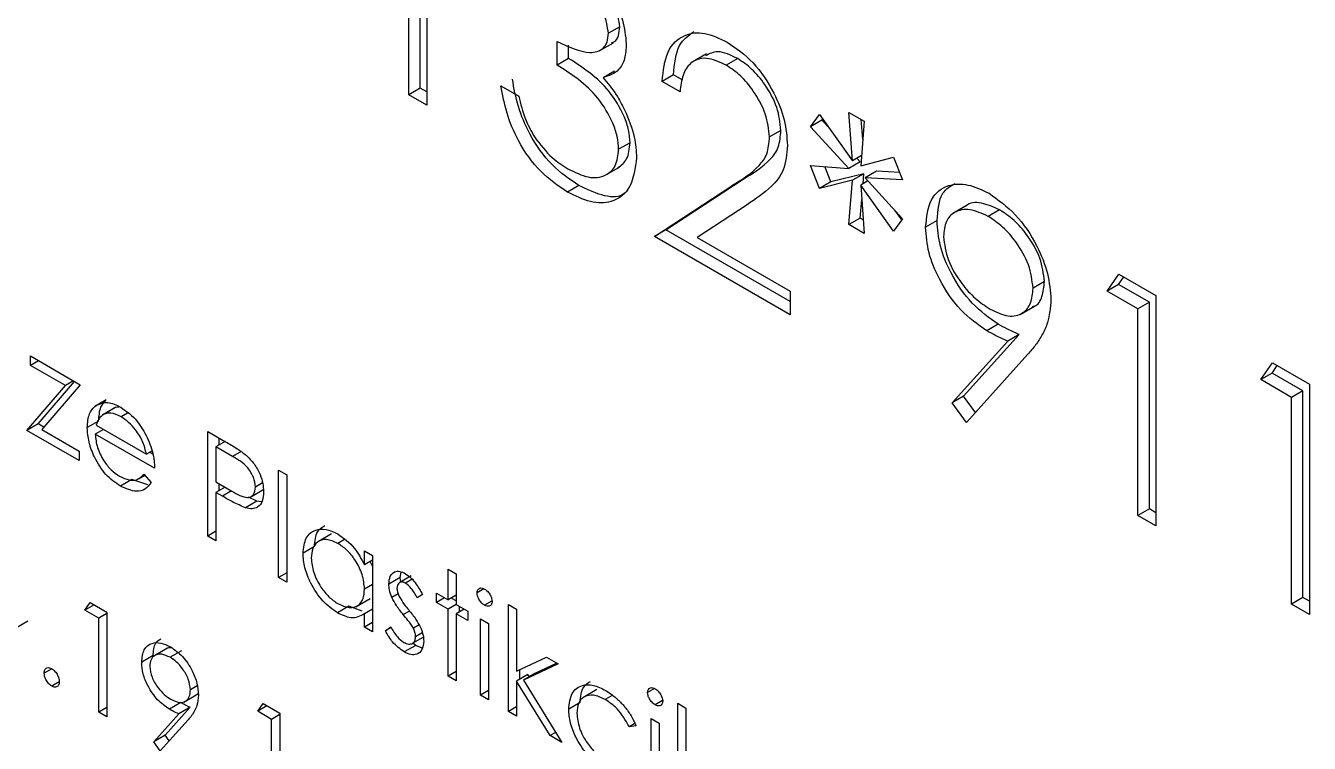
# Model space of a CAD drawing. Extents: x 150 to 4150, y 50 to 2920.
# Drawn here: x 3879.21 to 3911.06, y 2046.87 to 2064.68 of the extents above; entities that cross this region are included whole.
import ezdxf

# ---------------------------------------------------------------- set-up
doc = ezdxf.new("R2010")
doc.units = 0
doc.header["$LTSCALE"] = 10
doc.linetypes.add('SLD-KATı', pattern=[0])
doc.layers.get('0').update_dxf_attribs({"linetype": 'CONTINUOUS'})

msp = doc.modelspace()

# ---------------------------------------------------------------- linework, layer by layer
at = {"color": 7, "linetype": 'SLD-KATı'}
for p, q in [((3889.003, 2063.13), (3889.003, 2068.26)), ((3889.165, 2068.426), (3889.165, 2062.71)), ((3888.72, 2062.967), (3888.72, 2068.096)), ((3893.953, 2064.652), (3893.67, 2064.489)), ((3892.401, 2063.7), (3892.401, 2064.286)), ((3892.684, 2063.863), (3892.684, 2064.192)), ((3893.439, 2064.052), (3893.793, 2064.256)), ((3892.684, 2063.863), (3892.401, 2063.7)), ((3896.103, 2063.979), (3895.75, 2063.775)), ((3896.877, 2063.861), (3896.594, 2063.697)), ((3893.819, 2063.551), (3893.536, 2063.388)), ((3895.286, 2063.46), (3895.003, 2063.297)), ((3895.502, 2063.336), (3895.286, 2063.46)), ((3891.005, 2063.187), (3891.449, 2062.93)), ((3895.447, 2063.041), (3895.003, 2063.297)), ((3889.003, 2063.13), (3888.72, 2062.967)), ((3889.165, 2062.71), (3888.72, 2062.967)), ((3889.165, 2063.037), (3889.003, 2063.13)), ((3899.635, 2062.528), (3900.016, 2062.308)), ((3899.726, 2061.325), (3899.635, 2062.528)), ((3898.683, 2062.172), (3898.906, 2062.478)), ((3898.966, 2062.335), (3898.683, 2062.172)), ((3898.906, 2062.478), (3899.726, 2061.325)), ((3898.966, 2062.335), (3898.987, 2062.364)), ((3899.151, 2062.133), (3898.966, 2062.335)), ((3900.016, 2062.308), (3899.931, 2061.202)), ((3899.981, 2061.858), (3899.944, 2062.35)), ((3897.951, 2062.082), (3897.668, 2061.919)), ((3899.635, 2061.136), (3898.683, 2062.172)), ((3894.207, 2061.775), (3893.924, 2061.612)), ((3899.918, 2061.299), (3899.635, 2061.136)), ((3899.95, 2061.454), (3899.726, 2061.325)), ((3899.918, 2061.299), (3899.836, 2061.388)), ((3899.931, 2061.202), (3900.746, 2061.416)), ((3900.746, 2061.416), (3900.968, 2060.853)), ((3893.589, 2060.968), (3893.943, 2061.172)), ((3898.683, 2061.208), (3899.635, 2061.136)), ((3898.906, 2060.642), (3898.683, 2061.208)), ((3899.189, 2060.805), (3899.041, 2061.181)), ((3900.009, 2061.006), (3899.189, 2060.805)), ((3900.009, 2061.006), (3899.726, 2060.843)), ((3899.989, 2060.758), (3900.009, 2061.006)), ((3900.319, 2061.068), (3900.036, 2060.905)), ((3900.036, 2060.905), (3900.968, 2059.889)), ((3900.968, 2060.853), (3900.036, 2060.905)), ((3900.896, 2061.036), (3900.319, 2061.068)), ((3892.939, 2060.712), (3892.656, 2060.548)), ((3894.812, 2059.45), (3896.732, 2060.707)), ((3895.095, 2059.613), (3897.015, 2060.871)), ((3897.015, 2060.871), (3896.732, 2060.707)), ((3899.726, 2060.843), (3898.906, 2060.642)), ((3899.189, 2060.805), (3898.906, 2060.642)), ((3899.635, 2059.744), (3899.726, 2060.843)), ((3900.107, 2060.827), (3899.931, 2060.725)), ((3899.931, 2060.725), (3900.016, 2059.524)), ((3900.746, 2059.58), (3899.931, 2060.725)), ((3899.918, 2059.907), (3899.956, 2060.366)), ((3897.111, 2060.236), (3895.872, 2059.424)), ((3900.946, 2059.859), (3900.776, 2060.098)), ((3902.571, 2060.222), (3902.217, 2060.018)), ((3903.375, 2060.11), (3903.092, 2059.947)), ((3899.918, 2059.907), (3899.635, 2059.744)), ((3900.016, 2059.524), (3899.635, 2059.744)), ((3899.992, 2059.864), (3899.918, 2059.907)), ((3900.968, 2059.889), (3900.746, 2059.58)), ((3901.822, 2059.842), (3901.539, 2059.678)), ((3895.095, 2059.613), (3894.812, 2059.45)), ((3898.176, 2057.508), (3894.812, 2059.45)), ((3898.176, 2057.835), (3895.095, 2059.613)), ((3895.872, 2059.424), (3898.176, 2058.095)), ((3906.044, 2058.095), (3906.335, 2058.514)), ((3906.327, 2058.259), (3906.456, 2058.444)), ((3906.335, 2058.514), (3907.25, 2057.986)), ((3898.176, 2058.095), (3898.176, 2057.508)), ((3904.487, 2058.332), (3904.204, 2058.168)), ((3906.327, 2058.259), (3906.044, 2058.095)), ((3906.806, 2057.656), (3906.044, 2058.095)), ((3907.089, 2057.819), (3906.327, 2058.259)), ((3903.882, 2057.516), (3904.236, 2057.72)), ((3907.089, 2057.819), (3906.806, 2057.656)), ((3907.089, 2052.689), (3907.089, 2057.819)), ((3907.25, 2057.986), (3907.25, 2052.27)), ((3906.806, 2052.526), (3906.806, 2057.656)), ((3903.338, 2057.273), (3903.055, 2057.11)), ((3902.199, 2055.324), (3903.576, 2056.853)), ((3902.482, 2055.487), (3903.858, 2057.016)), ((3903.858, 2057.016), (3903.576, 2056.853)), ((3879.33, 2056.484), (3880.568, 2055.769)), ((3879.33, 2056.251), (3879.33, 2056.484)), ((3904.078, 2056.528), (3902.554, 2054.834)), ((3879.532, 2056.367), (3879.33, 2056.251)), ((3880.199, 2055.75), (3879.33, 2056.251)), ((3909.852, 2055.897), (3910.142, 2056.316)), ((3910.135, 2056.061), (3910.263, 2056.246)), ((3910.142, 2056.316), (3911.058, 2055.788)), ((3879.527, 2054.802), (3880.428, 2055.85)), ((3880.4, 2055.866), (3880.199, 2055.75)), ((3910.135, 2056.061), (3909.852, 2055.897)), ((3910.613, 2055.458), (3909.852, 2055.897)), ((3910.896, 2055.621), (3910.135, 2056.061)), ((3879.244, 2054.639), (3880.199, 2055.75)), ((3880.568, 2055.769), (3879.614, 2054.658)), ((3910.896, 2055.621), (3910.613, 2055.458)), ((3910.896, 2050.491), (3910.896, 2055.621)), ((3911.058, 2055.788), (3911.058, 2050.072)), ((3881.212, 2055.395), (3880.929, 2055.232)), ((3881.413, 2055.191), (3881.13, 2055.028)), ((3881.441, 2055.206), (3881.158, 2055.042)), ((3881.531, 2055.218), (3881.441, 2055.206)), ((3902.482, 2055.487), (3902.199, 2055.324)), ((3902.554, 2054.834), (3902.199, 2055.324)), ((3902.776, 2055.081), (3902.482, 2055.487)), ((3910.613, 2050.328), (3910.613, 2055.458)), ((3881.023, 2054.871), (3880.741, 2054.708)), ((3881.741, 2055.068), (3881.581, 2054.976)), ((3879.527, 2054.802), (3879.244, 2054.639)), ((3880.539, 2053.891), (3879.244, 2054.639)), ((3879.668, 2054.721), (3879.527, 2054.802)), ((3879.614, 2054.658), (3880.539, 2054.124)), ((3881.144, 2054.663), (3880.942, 2054.547)), ((3882.41, 2053.7), (3880.942, 2054.547)), ((3880.963, 2054.768), (3882.209, 2054.049)), ((3883.734, 2054.611), (3884.174, 2054.357)), ((3883.734, 2052.018), (3883.734, 2054.611)), ((3884.166, 2054.361), (3883.935, 2054.229)), ((3883.935, 2054.229), (3883.935, 2053.364)), ((3884.346, 2053.991), (3883.935, 2054.229)), ((3884.017, 2054.276), (3884.017, 2054.447)), ((3880.539, 2054.124), (3880.539, 2053.891)), ((3882.343, 2054.126), (3882.209, 2054.049)), ((3882.369, 2054.05), (3882.29, 2054.096)), ((3885.49, 2053.651), (3885.691, 2053.535)), ((3885.49, 2050.992), (3885.49, 2053.651)), ((3881.849, 2053.42), (3881.566, 2053.256)), ((3882.246, 2053.291), (3881.849, 2053.42)), ((3882.013, 2053.436), (3882.168, 2053.526)), ((3882.145, 2053.554), (3882.324, 2053.342)), ((3883.935, 2053.364), (3884.329, 2053.132)), ((3884.017, 2053.145), (3884.017, 2053.316)), ((3885.092, 2053.336), (3884.914, 2053.233)), ((3885.691, 2053.535), (3885.691, 2050.876)), ((3884.163, 2053.23), (3883.935, 2053.098)), ((3883.935, 2053.098), (3883.935, 2051.902)), ((3884.096, 2053.006), (3883.935, 2053.098)), ((3884.95, 2052.882), (3884.738, 2052.979)), ((3884.771, 2052.976), (3885.125, 2053.18)), ((3884.95, 2052.882), (3884.668, 2052.718)), ((3885.066, 2052.865), (3884.95, 2052.882)), ((3907.089, 2052.689), (3906.806, 2052.526)), ((3907.25, 2052.596), (3907.089, 2052.689)), ((3907.25, 2052.27), (3906.806, 2052.526)), ((3883.935, 2052.135), (3883.734, 2052.018)), ((3883.935, 2051.902), (3883.734, 2052.018)), ((3886.805, 2052.071), (3886.451, 2051.867)), ((3886.377, 2051.755), (3886.094, 2051.591)), ((3887.12, 2051.928), (3886.959, 2051.835)), ((3887.62, 2051.302), (3887.62, 2051.653)), ((3887.62, 2051.653), (3887.821, 2051.536)), ((3887.821, 2051.418), (3887.62, 2051.302)), ((3887.821, 2051.269), (3887.764, 2051.385)), ((3887.821, 2051.536), (3887.821, 2049.642)), ((3885.691, 2051.108), (3885.49, 2050.992)), ((3888.507, 2050.989), (3888.532, 2051.125)), ((3889.692, 2051.198), (3889.893, 2051.082)), ((3889.692, 2050.434), (3889.692, 2051.198)), ((3889.893, 2051.082), (3889.893, 2050.317)), ((3885.691, 2050.876), (3885.49, 2050.992)), ((3887.821, 2050.818), (3887.62, 2050.701)), ((3888.507, 2050.989), (3888.224, 2050.825)), ((3888.777, 2051.028), (3888.494, 2050.864)), ((3888.518, 2050.878), (3888.507, 2050.989)), ((3888.801, 2050.944), (3888.639, 2050.85)), ((3887.405, 2050.265), (3887.758, 2050.469)), ((3888.455, 2050.58), (3888.299, 2050.49)), ((3889.059, 2050.571), (3888.922, 2050.487)), ((3889.404, 2050.6), (3889.692, 2050.434)), ((3889.404, 2050.367), (3889.404, 2050.6)), ((3889.606, 2050.483), (3889.404, 2050.367)), ((3889.893, 2050.55), (3889.692, 2050.434)), ((3889.893, 2050.411), (3889.773, 2050.48)), ((3890.583, 2050.707), (3890.411, 2050.608)), ((3890.783, 2050.409), (3890.598, 2050.302)), ((3910.896, 2050.491), (3910.613, 2050.328)), ((3911.058, 2050.398), (3910.896, 2050.491)), ((3880.681, 2050.175), (3880.813, 2050.365)), ((3880.912, 2050.308), (3880.681, 2050.175)), ((3881.027, 2049.976), (3880.681, 2050.175)), ((3880.813, 2050.365), (3881.228, 2050.125)), ((3881.228, 2050.092), (3881.027, 2049.976)), ((3881.228, 2050.125), (3881.228, 2047.533)), ((3887.232, 2050.275), (3886.95, 2050.112)), ((3887.562, 2050.153), (3887.232, 2050.275)), ((3887.821, 2050.202), (3887.62, 2050.086)), ((3887.62, 2049.758), (3887.62, 2050.086)), ((3889.692, 2050.201), (3889.404, 2050.367)), ((3889.893, 2050.317), (3889.692, 2050.201)), ((3889.692, 2048.539), (3889.692, 2050.201)), ((3889.893, 2050.317), (3890.181, 2050.151)), ((3890.095, 2050.201), (3889.893, 2050.085)), ((3889.893, 2050.085), (3889.893, 2048.423)), ((3890.181, 2049.918), (3889.893, 2050.085)), ((3889.975, 2050.132), (3889.975, 2050.27)), ((3890.181, 2050.151), (3890.181, 2049.918)), ((3891.189, 2050.322), (3891.39, 2050.206)), ((3891.189, 2047.663), (3891.189, 2050.322)), ((3891.39, 2050.206), (3891.39, 2048.669)), ((3911.058, 2050.072), (3910.613, 2050.328)), ((3879.266, 2049.902), (3878.983, 2049.739)), ((3881.027, 2047.649), (3881.027, 2049.976)), ((3887.821, 2049.874), (3887.62, 2049.758)), ((3888.138, 2049.668), (3888.271, 2049.766)), ((3888.974, 2049.812), (3888.831, 2049.729)), ((3890.498, 2049.961), (3890.699, 2049.845)), ((3890.498, 2048.067), (3890.498, 2049.961)), ((3890.699, 2049.845), (3890.699, 2047.95)), ((3887.821, 2049.642), (3887.62, 2049.758)), ((3888.281, 2049.751), (3888.138, 2049.668)), ((3888.81, 2049.356), (3889.093, 2049.52)), ((3889.054, 2049.614), (3888.886, 2049.517)), ((3882.733, 2049.234), (3882.38, 2049.03)), ((3883.079, 2049.172), (3882.796, 2049.009)), ((3888.89, 2049.304), (3888.607, 2049.141)), ((3888.89, 2049.304), (3888.821, 2049.363)), ((3889.052, 2049.239), (3888.89, 2049.304)), ((3882.374, 2049.051), (3882.092, 2048.887)), ((3891.39, 2048.669), (3892.137, 2049.011)), ((3892.426, 2048.843), (3891.56, 2048.446)), ((3892.394, 2048.862), (3891.843, 2048.609)), ((3892.137, 2049.011), (3892.426, 2048.843)), ((3879.861, 2048.726), (3879.674, 2048.618)), ((3889.893, 2048.655), (3889.692, 2048.539)), ((3889.893, 2048.423), (3889.692, 2048.539)), ((3891.673, 2048.583), (3891.39, 2048.42)), ((3891.471, 2048.467), (3891.471, 2048.706)), ((3891.843, 2048.609), (3891.56, 2048.446)), ((3891.706, 2048.53), (3891.673, 2048.583)), ((3880.048, 2048.402), (3879.861, 2048.294)), ((3883.47, 2048.3), (3883.3, 2048.202)), ((3890.699, 2048.183), (3890.498, 2048.067)), ((3891.39, 2048.42), (3891.39, 2047.547)), ((3892.223, 2047.066), (3891.39, 2048.42)), ((3891.56, 2048.446), (3892.513, 2046.899)), ((3893.387, 2048.21), (3893.034, 2048.006)), ((3894.814, 2048.236), (3894.642, 2048.137)), ((3883.062, 2047.885), (3882.779, 2047.722)), ((3883.135, 2047.895), (3883.489, 2048.1)), ((3884.97, 2047.67), (3885.102, 2047.86)), ((3885.102, 2047.86), (3885.517, 2047.62)), ((3890.699, 2047.95), (3890.498, 2048.067)), ((3892.968, 2047.884), (3892.685, 2047.72)), ((3893.766, 2048.065), (3893.589, 2047.962)), ((3895.014, 2047.938), (3894.829, 2047.831)), ((3895.391, 2047.868), (3895.592, 2047.751)), ((3895.391, 2045.209), (3895.391, 2047.868)), ((3881.228, 2047.765), (3881.027, 2047.649)), ((3881.228, 2047.533), (3881.027, 2047.649)), ((3882.391, 2046.912), (3883.015, 2047.606)), ((3882.674, 2047.076), (3883.298, 2047.769)), ((3883.298, 2047.769), (3883.015, 2047.606)), ((3885.2, 2047.803), (3884.97, 2047.67)), ((3885.315, 2047.47), (3884.97, 2047.67)), ((3885.517, 2047.587), (3885.315, 2047.47)), ((3885.517, 2047.62), (3885.517, 2045.028)), ((3891.39, 2047.78), (3891.189, 2047.663)), ((3891.39, 2047.547), (3891.189, 2047.663)), ((3895.592, 2047.751), (3895.592, 2045.092)), ((3883.243, 2047.458), (3882.552, 2046.69)), ((3885.315, 2045.144), (3885.315, 2047.47)), ((3894.327, 2047.366), (3894.186, 2047.285)), ((3894.355, 2047.309), (3894.186, 2047.285)), ((3894.729, 2047.49), (3894.93, 2047.373)), ((3894.729, 2045.595), (3894.729, 2047.49)), ((3894.93, 2047.373), (3894.93, 2045.479)), ((3882.674, 2047.076), (3882.391, 2046.912)), ((3882.552, 2046.69), (3882.391, 2046.912)), ((3882.774, 2046.937), (3882.674, 2047.076)), ((3892.361, 2047.145), (3892.223, 2047.066)), ((3892.513, 2046.899), (3892.223, 2047.066))]:
    msp.add_line(p, q, dxfattribs=at)
at = {"color": 8, "linetype": 'SLD-KATı'}
for p, q in [((3884.558, 2054.114), (3884.346, 2053.991)), ((3884.321, 2053.136), (3884.096, 2053.006)), ((3888.736, 2050.157), (3888.582, 2050.068))]:
    msp.add_line(p, q, dxfattribs=at)
at = {"color": 7, "linetype": 'SLD-KATı'}
for points, knots in [([(3892.669, 2066.55), (3892.869, 2066.409), (3893.27, 2066.128), (3893.749, 2065.484), (3894.053, 2064.81), (3894.094, 2064.423), (3894.114, 2064.23)], [0, 0, 0, 0, 0.280085, 0.559868, 0.780099, 1, 1, 1, 1]), ([(3893.953, 2064.652), (3893.928, 2064.816), (3893.877, 2065.146), (3893.499, 2065.735), (3893.162, 2065.976), (3892.957, 2066.123)], [0, 0, 0, 0, 0.278859, 0.560074, 1, 1, 1, 1]), ([(3893.67, 2064.489), (3893.645, 2064.653), (3893.595, 2064.983), (3893.216, 2065.572), (3892.88, 2065.813), (3892.675, 2065.96)], [0, 0, 0, 0, 0.278859, 0.560074, 1, 1, 1, 1]), ([(3892.401, 2064.286), (3892.681, 2064.155), (3893.1, 2063.957), (3893.51, 2064.056), (3893.65, 2064.259), (3893.663, 2064.412), (3893.67, 2064.489)], [0, 0, 0, 0, 0.499418, 0.749016, 0.874544, 1, 1, 1, 1]), ([(3893.746, 2064.259), (3893.772, 2064.265), (3893.855, 2064.282), (3893.93, 2064.428), (3893.945, 2064.577), (3893.953, 2064.652)], [0, 0, 0, 0, 0.182268, 0.59125, 1, 1, 1, 1]), ([(3895.003, 2063.297), (3895.032, 2063.558), (3895.089, 2064.08), (3895.512, 2064.471), (3896.049, 2064.542), (3896.428, 2064.361), (3896.617, 2064.271)], [0, 0, 0, 0, 0.280029, 0.559515, 0.779668, 1, 1, 1, 1]), ([(3895.286, 2063.46), (3895.31, 2063.729), (3895.354, 2064.223), (3895.654, 2064.437), (3895.791, 2064.535)], [0, 0, 0, 0, 0.54369, 1, 1, 1, 1]), ([(3894.114, 2064.23), (3894.106, 2064.103), (3894.09, 2063.848), (3893.912, 2063.512), (3893.679, 2063.435), (3893.536, 2063.388)], [0, 0, 0, 0, 0.280508, 0.560792, 1, 1, 1, 1]), ([(3896.617, 2064.271), (3896.838, 2064.119), (3897.279, 2063.817), (3897.769, 2063.069), (3898.065, 2062.333), (3898.097, 2061.916), (3898.112, 2061.708)], [0, 0, 0, 0, 0.27989, 0.559224, 0.779582, 1, 1, 1, 1]), ([(3894.207, 2061.775), (3894.2, 2061.879), (3894.185, 2062.086), (3894.031, 2062.536), (3893.57, 2063.294), (3893.039, 2063.636), (3892.684, 2063.863)], [0, 0, 0, 0, 0.125587, 0.251191, 0.500605, 1, 1, 1, 1]), ([(3896.594, 2063.697), (3896.425, 2063.775), (3896.087, 2063.93), (3895.705, 2063.794), (3895.5, 2063.466), (3895.464, 2063.183), (3895.447, 2063.041)], [0, 0, 0, 0, 0.279699, 0.558847, 0.779176, 1, 1, 1, 1]), ([(3896.877, 2063.861), (3896.704, 2063.945), (3896.398, 2064.095), (3896.177, 2063.982), (3896.081, 2063.932)], [0, 0, 0, 0, 0.56442, 1, 1, 1, 1]), ([(3897.951, 2062.082), (3897.93, 2062.271), (3897.888, 2062.649), (3897.586, 2063.197), (3897.238, 2063.62), (3896.997, 2063.781), (3896.877, 2063.861)], [0, 0, 0, 0, 0.2791258, 0.5589784, 0.77935, 1, 1, 1, 1]), ([(3893.924, 2061.612), (3893.917, 2061.715), (3893.902, 2061.923), (3893.748, 2062.373), (3893.288, 2063.131), (3892.756, 2063.472), (3892.401, 2063.7)], [0, 0, 0, 0, 0.125587, 0.251191, 0.500605, 1, 1, 1, 1]), ([(3897.668, 2061.919), (3897.647, 2062.108), (3897.605, 2062.485), (3897.303, 2063.034), (3896.955, 2063.457), (3896.715, 2063.617), (3896.594, 2063.697)], [0, 0, 0, 0, 0.2791258, 0.5589784, 0.77935, 1, 1, 1, 1]), ([(3892.656, 2060.548), (3892.429, 2060.702), (3891.975, 2061.01), (3891.439, 2061.758), (3891.128, 2062.515), (3891.046, 2062.963), (3891.005, 2063.187)], [0, 0, 0, 0, 0.2798859, 0.5589785, 0.7792629, 1, 1, 1, 1]), ([(3892.939, 2060.712), (3892.711, 2060.866), (3892.258, 2061.173), (3891.722, 2061.922), (3891.411, 2062.679), (3891.329, 2063.126), (3891.288, 2063.35)], [0, 0, 0, 0, 0.2798859, 0.5589785, 0.7792629, 1, 1, 1, 1]), ([(3893.536, 2063.388), (3893.651, 2063.252), (3893.857, 2063.009), (3894.007, 2062.719), (3894.073, 2062.591)], [0, 0, 0, 0, 0.559795, 1, 1, 1, 1]), ([(3891.449, 2062.93), (3891.494, 2062.738), (3891.575, 2062.395), (3891.757, 2062.063), (3891.837, 2061.917)], [0, 0, 0, 0, 0.560694, 1, 1, 1, 1]), ([(3894.073, 2062.591), (3894.168, 2062.361), (3894.337, 2061.95), (3894.359, 2061.571), (3894.368, 2061.404)], [0, 0, 0, 0, 0.559419, 1, 1, 1, 1]), ([(3891.837, 2061.917), (3891.979, 2061.732), (3892.234, 2061.401), (3892.532, 2061.213), (3892.664, 2061.13)], [0, 0, 0, 0, 0.558748, 1, 1, 1, 1]), ([(3896.732, 2060.707), (3896.969, 2060.853), (3897.3, 2061.055), (3897.628, 2061.475), (3897.655, 2061.771), (3897.668, 2061.919)], [0, 0, 0, 0, 0.560717, 0.780532, 1, 1, 1, 1]), ([(3897.015, 2060.871), (3897.252, 2061.016), (3897.583, 2061.218), (3897.911, 2061.638), (3897.937, 2061.934), (3897.951, 2062.082)], [0, 0, 0, 0, 0.560717, 0.780532, 1, 1, 1, 1]), ([(3892.664, 2061.13), (3892.835, 2061.044), (3893.178, 2060.873), (3893.593, 2060.93), (3893.874, 2061.175), (3893.907, 2061.466), (3893.924, 2061.612)], [0, 0, 0, 0, 0.280599, 0.560151, 0.780303, 1, 1, 1, 1]), ([(3893.903, 2061.157), (3893.988, 2061.217), (3894.163, 2061.341), (3894.192, 2061.627), (3894.207, 2061.775)], [0, 0, 0, 0, 0.4806763, 1, 1, 1, 1]), ([(3898.112, 2061.708), (3898.092, 2061.493), (3898.052, 2061.062), (3897.656, 2060.606), (3897.318, 2060.376), (3897.111, 2060.236)], [0, 0, 0, 0, 0.279288, 0.559154, 1, 1, 1, 1]), ([(3894.368, 2061.404), (3894.333, 2061.144), (3894.262, 2060.624), (3893.797, 2060.276), (3893.231, 2060.268), (3892.848, 2060.455), (3892.656, 2060.548)], [0, 0, 0, 0, 0.279304, 0.558838, 0.779277, 1, 1, 1, 1]), ([(3894.154, 2060.593), (3894.11, 2060.551), (3893.951, 2060.399), (3893.505, 2060.444), (3893.128, 2060.622), (3892.939, 2060.712)], [0, 0, 0, 0, 0.159597, 0.579528, 1, 1, 1, 1]), ([(3901.539, 2059.678), (3901.566, 2059.927), (3901.62, 2060.424), (3902.057, 2060.745), (3902.578, 2060.772), (3902.936, 2060.604), (3903.114, 2060.52)], [0, 0, 0, 0, 0.2795384, 0.558851, 0.7794523, 1, 1, 1, 1]), ([(3901.822, 2059.842), (3901.842, 2060.1), (3901.878, 2060.538), (3902.155, 2060.7), (3902.268, 2060.767)], [0, 0, 0, 0, 0.5889792, 1, 1, 1, 1]), ([(3903.375, 2060.11), (3903.223, 2060.177), (3902.921, 2060.312), (3902.626, 2060.299), (3902.538, 2060.202), (3902.536, 2060.2)], [0, 0, 0, 0, 0.495883, 0.991458, 1, 1, 1, 1]), ([(3903.114, 2060.52), (3903.339, 2060.359), (3903.789, 2060.038), (3904.299, 2059.278), (3904.595, 2058.52), (3904.631, 2058.092), (3904.648, 2057.878)], [0, 0, 0, 0, 0.27973, 0.559163, 0.779612, 1, 1, 1, 1]), ([(3903.092, 2059.947), (3902.937, 2060.018), (3902.629, 2060.162), (3902.266, 2060.083), (3902.023, 2059.848), (3901.996, 2059.583), (3901.983, 2059.451)], [0, 0, 0, 0, 0.280092, 0.560011, 0.780131, 1, 1, 1, 1]), ([(3904.487, 2058.332), (3904.464, 2058.523), (3904.418, 2058.907), (3904.096, 2059.454), (3903.739, 2059.87), (3903.496, 2060.03), (3903.375, 2060.11)], [0, 0, 0, 0, 0.2787219, 0.5585693, 0.7791712, 1, 1, 1, 1]), ([(3903.055, 2057.11), (3902.835, 2057.264), (3902.394, 2057.574), (3901.895, 2058.312), (3901.585, 2059.052), (3901.554, 2059.47), (3901.539, 2059.678)], [0, 0, 0, 0, 0.279814, 0.559489, 0.779635, 1, 1, 1, 1]), ([(3903.338, 2057.273), (3903.117, 2057.428), (3902.677, 2057.737), (3902.178, 2058.475), (3901.868, 2059.215), (3901.837, 2059.633), (3901.822, 2059.842)], [0, 0, 0, 0, 0.279814, 0.559489, 0.779635, 1, 1, 1, 1]), ([(3904.204, 2058.168), (3904.181, 2058.36), (3904.135, 2058.744), (3903.813, 2059.291), (3903.456, 2059.706), (3903.213, 2059.866), (3903.092, 2059.947)], [0, 0, 0, 0, 0.2787219, 0.5585693, 0.7791712, 1, 1, 1, 1]), ([(3901.983, 2059.451), (3902.008, 2059.254), (3902.058, 2058.861), (3902.398, 2058.307), (3902.765, 2057.893), (3903.013, 2057.73), (3903.137, 2057.649)], [0, 0, 0, 0, 0.2784725, 0.5584236, 0.7790976, 1, 1, 1, 1]), ([(3903.137, 2057.649), (3903.29, 2057.575), (3903.595, 2057.427), (3903.951, 2057.515), (3904.17, 2057.774), (3904.193, 2058.037), (3904.204, 2058.168)], [0, 0, 0, 0, 0.280319, 0.55953, 0.779753, 1, 1, 1, 1]), ([(3904.194, 2057.714), (3904.209, 2057.717), (3904.323, 2057.737), (3904.447, 2057.949), (3904.474, 2058.204), (3904.487, 2058.332)], [0, 0, 0, 0, 0.068512, 0.53423, 1, 1, 1, 1]), ([(3904.648, 2057.878), (3904.63, 2057.681), (3904.6, 2057.357), (3904.438, 2057.009), (3904.271, 2056.753), (3904.143, 2056.603), (3904.078, 2056.528)], [0, 0, 0, 0, 0.339295, 0.559425, 0.779695, 1, 1, 1, 1]), ([(3903.576, 2056.853), (3903.479, 2056.895), (3903.306, 2056.971), (3903.132, 2057.067), (3903.055, 2057.11)], [0, 0, 0, 0, 0.559944, 1, 1, 1, 1]), ([(3903.858, 2057.016), (3903.762, 2057.059), (3903.589, 2057.134), (3903.414, 2057.231), (3903.338, 2057.273)], [0, 0, 0, 0, 0.559944, 1, 1, 1, 1]), ([(3880.741, 2054.708), (3880.751, 2054.831), (3880.768, 2055.051), (3880.88, 2055.176), (3880.929, 2055.232)], [0, 0, 0, 0, 0.559427, 1, 1, 1, 1]), ([(3880.929, 2055.232), (3881.03, 2055.288), (3881.211, 2055.389), (3881.46, 2055.268), (3881.571, 2055.214)], [0, 0, 0, 0, 0.558577, 1, 1, 1, 1]), ([(3881.023, 2054.871), (3881.033, 2054.994), (3881.051, 2055.214), (3881.163, 2055.339), (3881.212, 2055.395)], [0, 0, 0, 0, 0.559427, 1, 1, 1, 1]), ([(3881.571, 2055.214), (3881.717, 2055.111), (3881.978, 2054.925), (3882.154, 2054.603), (3882.231, 2054.46)], [0, 0, 0, 0, 0.558919, 1, 1, 1, 1]), ([(3881.158, 2055.042), (3881.109, 2055.007), (3881.022, 2054.943), (3880.981, 2054.821), (3880.963, 2054.768)], [0, 0, 0, 0, 0.5587953, 1, 1, 1, 1]), ([(3881.581, 2054.976), (3881.494, 2055.017), (3881.338, 2055.092), (3881.213, 2055.057), (3881.158, 2055.042)], [0, 0, 0, 0, 0.559458, 1, 1, 1, 1]), ([(3882.209, 2054.049), (3882.184, 2054.153), (3882.135, 2054.36), (3881.962, 2054.64), (3881.771, 2054.849), (3881.645, 2054.933), (3881.581, 2054.976)], [0, 0, 0, 0, 0.280138, 0.559194, 0.779598, 1, 1, 1, 1]), ([(3881.566, 2053.256), (3881.441, 2053.341), (3881.192, 2053.511), (3880.923, 2053.943), (3880.767, 2054.356), (3880.75, 2054.591), (3880.741, 2054.708)], [0, 0, 0, 0, 0.279885, 0.558859, 0.779462, 1, 1, 1, 1]), ([(3880.942, 2054.547), (3880.952, 2054.438), (3880.973, 2054.221), (3881.132, 2053.898), (3881.331, 2053.644), (3881.471, 2053.55), (3881.541, 2053.503)], [0, 0, 0, 0, 0.279963, 0.559359, 0.779526, 1, 1, 1, 1]), ([(3882.231, 2054.46), (3882.29, 2054.312), (3882.394, 2054.048), (3882.405, 2053.806), (3882.41, 2053.7)], [0, 0, 0, 0, 0.558897, 1, 1, 1, 1]), ([(3884.174, 2054.357), (3884.27, 2054.302), (3884.442, 2054.203), (3884.611, 2054.078), (3884.686, 2054.022)], [0, 0, 0, 0, 0.560314, 1, 1, 1, 1]), ([(3884.914, 2053.233), (3884.904, 2053.313), (3884.889, 2053.434), (3884.806, 2053.599), (3884.647, 2053.822), (3884.48, 2053.916), (3884.346, 2053.991)], [0, 0, 0, 0, 0.248969, 0.374729, 0.500383, 1, 1, 1, 1]), ([(3884.686, 2054.022), (3884.754, 2053.955), (3884.89, 2053.819), (3885.031, 2053.562), (3885.106, 2053.32), (3885.112, 2053.185), (3885.116, 2053.118)], [0, 0, 0, 0, 0.279705, 0.559381, 0.779509, 1, 1, 1, 1]), ([(3881.541, 2053.503), (3881.623, 2053.465), (3881.76, 2053.402), (3881.933, 2053.397), (3882.053, 2053.454), (3882.114, 2053.52), (3882.145, 2053.554)], [0, 0, 0, 0, 0.339465, 0.559626, 0.779498, 1, 1, 1, 1]), ([(3882.324, 2053.342), (3882.278, 2053.282), (3882.186, 2053.164), (3881.928, 2053.093), (3881.703, 2053.194), (3881.566, 2053.256)], [0, 0, 0, 0, 0.280919, 0.561407, 1, 1, 1, 1]), ([(3884.668, 2052.718), (3884.561, 2052.764), (3884.372, 2052.846), (3884.18, 2052.957), (3884.096, 2053.006)], [0, 0, 0, 0, 0.559694, 1, 1, 1, 1]), ([(3884.329, 2053.132), (3884.465, 2053.052), (3884.636, 2052.953), (3884.802, 2052.987), (3884.889, 2053.056), (3884.904, 2053.162), (3884.914, 2053.233)], [0, 0, 0, 0, 0.499721, 0.62535, 0.751083, 1, 1, 1, 1]), ([(3885.116, 2053.118), (3885.11, 2053.035), (3885.1, 2052.871), (3884.987, 2052.728), (3884.834, 2052.682), (3884.723, 2052.706), (3884.668, 2052.718)], [0, 0, 0, 0, 0.280099, 0.559324, 0.779458, 1, 1, 1, 1]), ([(3886.094, 2051.591), (3886.11, 2051.727), (3886.141, 2052), (3886.379, 2052.179), (3886.659, 2052.211), (3886.857, 2052.116), (3886.956, 2052.069)], [0, 0, 0, 0, 0.279413, 0.559191, 0.779548, 1, 1, 1, 1]), ([(3886.377, 2051.755), (3886.39, 2051.895), (3886.412, 2052.141), (3886.567, 2052.235), (3886.633, 2052.276)], [0, 0, 0, 0, 0.573159, 1, 1, 1, 1]), ([(3886.956, 2052.069), (3887.104, 2051.964), (3887.369, 2051.777), (3887.543, 2051.447), (3887.62, 2051.302)], [0, 0, 0, 0, 0.559062, 1, 1, 1, 1]), ([(3886.959, 2051.835), (3886.862, 2051.878), (3886.67, 2051.963), (3886.451, 2051.891), (3886.32, 2051.72), (3886.304, 2051.555), (3886.296, 2051.472)], [0, 0, 0, 0, 0.279767, 0.559291, 0.779719, 1, 1, 1, 1]), ([(3887.62, 2050.701), (3887.609, 2050.82), (3887.587, 2051.057), (3887.406, 2051.409), (3887.187, 2051.682), (3887.035, 2051.784), (3886.959, 2051.835)], [0, 0, 0, 0, 0.27966, 0.55921, 0.779487, 1, 1, 1, 1]), ([(3886.95, 2050.112), (3886.823, 2050.202), (3886.571, 2050.381), (3886.292, 2050.81), (3886.12, 2051.233), (3886.103, 2051.472), (3886.094, 2051.591)], [0, 0, 0, 0, 0.279573, 0.559333, 0.779589, 1, 1, 1, 1]), ([(3886.296, 2051.472), (3886.309, 2051.354), (3886.336, 2051.117), (3886.513, 2050.768), (3886.73, 2050.497), (3886.881, 2050.392), (3886.957, 2050.34)], [0, 0, 0, 0, 0.279429, 0.559146, 0.77957, 1, 1, 1, 1]), ([(3888.224, 2050.825), (3888.23, 2050.895), (3888.242, 2051.033), (3888.351, 2051.135), (3888.491, 2051.155), (3888.589, 2051.107), (3888.639, 2051.083)], [0, 0, 0, 0, 0.279936, 0.559437, 0.779611, 1, 1, 1, 1]), ([(3888.639, 2051.083), (3888.685, 2051.05), (3888.777, 2050.985), (3888.923, 2050.805), (3889.007, 2050.66), (3889.059, 2050.571)], [0, 0, 0, 0, 0.279553, 0.559703, 1, 1, 1, 1]), ([(3888.299, 2050.49), (3888.275, 2050.555), (3888.231, 2050.672), (3888.226, 2050.779), (3888.224, 2050.825)], [0, 0, 0, 0, 0.559587, 1, 1, 1, 1]), ([(3888.639, 2050.85), (3888.607, 2050.864), (3888.543, 2050.891), (3888.475, 2050.859), (3888.432, 2050.801), (3888.428, 2050.746), (3888.425, 2050.718)], [0, 0, 0, 0, 0.279313, 0.559072, 0.779518, 1, 1, 1, 1]), ([(3888.425, 2050.718), (3888.429, 2050.681), (3888.436, 2050.615), (3888.467, 2050.545), (3888.481, 2050.514)], [0, 0, 0, 0, 0.559054, 1, 1, 1, 1]), ([(3888.922, 2050.487), (3888.879, 2050.57), (3888.802, 2050.716), (3888.688, 2050.809), (3888.639, 2050.85)], [0, 0, 0, 0, 0.562045, 1, 1, 1, 1]), ([(3890.411, 2050.608), (3890.415, 2050.637), (3890.423, 2050.694), (3890.475, 2050.728), (3890.535, 2050.732), (3890.577, 2050.711), (3890.598, 2050.701)], [0, 0, 0, 0, 0.279289, 0.558897, 0.779452, 1, 1, 1, 1]), ([(3886.957, 2050.34), (3887.053, 2050.298), (3887.245, 2050.214), (3887.469, 2050.275), (3887.6, 2050.45), (3887.613, 2050.617), (3887.62, 2050.701)], [0, 0, 0, 0, 0.279822, 0.559387, 0.779603, 1, 1, 1, 1]), ([(3888.582, 2050.068), (3888.522, 2050.141), (3888.416, 2050.272), (3888.335, 2050.423), (3888.299, 2050.49)], [0, 0, 0, 0, 0.5606591, 1, 1, 1, 1]), ([(3888.481, 2050.514), (3888.521, 2050.449), (3888.593, 2050.332), (3888.678, 2050.229), (3888.716, 2050.184)], [0, 0, 0, 0, 0.559018, 1, 1, 1, 1]), ([(3890.598, 2050.302), (3890.571, 2050.321), (3890.519, 2050.358), (3890.458, 2050.445), (3890.418, 2050.533), (3890.414, 2050.583), (3890.411, 2050.608)], [0, 0, 0, 0, 0.279784, 0.559698, 0.779921, 1, 1, 1, 1]), ([(3890.598, 2050.701), (3890.624, 2050.683), (3890.678, 2050.646), (3890.739, 2050.558), (3890.779, 2050.469), (3890.783, 2050.418), (3890.786, 2050.392)], [0, 0, 0, 0, 0.279869, 0.559866, 0.779911, 1, 1, 1, 1]), ([(3887.62, 2050.086), (3887.513, 2050.031), (3887.323, 2049.932), (3887.064, 2050.057), (3886.95, 2050.112)], [0, 0, 0, 0, 0.558763, 1, 1, 1, 1]), ([(3888.716, 2050.184), (3888.778, 2050.108), (3888.888, 2049.973), (3888.974, 2049.816), (3889.011, 2049.747)], [0, 0, 0, 0, 0.560649, 1, 1, 1, 1]), ([(3890.786, 2050.392), (3890.782, 2050.364), (3890.774, 2050.307), (3890.72, 2050.275), (3890.66, 2050.272), (3890.619, 2050.292), (3890.598, 2050.302)], [0, 0, 0, 0, 0.27916, 0.558862, 0.779356, 1, 1, 1, 1]), ([(3888.271, 2049.766), (3888.322, 2049.677), (3888.413, 2049.517), (3888.54, 2049.421), (3888.596, 2049.379)], [0, 0, 0, 0, 0.560833, 1, 1, 1, 1]), ([(3888.831, 2049.729), (3888.788, 2049.796), (3888.711, 2049.916), (3888.621, 2050.022), (3888.582, 2050.068)], [0, 0, 0, 0, 0.5590744, 1, 1, 1, 1]), ([(3882.374, 2049.051), (3882.384, 2049.168), (3882.4, 2049.366), (3882.525, 2049.44), (3882.577, 2049.47)], [0, 0, 0, 0, 0.588979, 1, 1, 1, 1]), ([(3888.607, 2049.141), (3888.505, 2049.214), (3888.323, 2049.346), (3888.194, 2049.57), (3888.138, 2049.668)], [0, 0, 0, 0, 0.559289, 1, 1, 1, 1]), ([(3888.596, 2049.379), (3888.637, 2049.36), (3888.719, 2049.323), (3888.813, 2049.348), (3888.875, 2049.412), (3888.882, 2049.482), (3888.886, 2049.517)], [0, 0, 0, 0, 0.279988, 0.559745, 0.779963, 1, 1, 1, 1]), ([(3888.886, 2049.517), (3888.883, 2049.555), (3888.878, 2049.624), (3888.845, 2049.697), (3888.831, 2049.729)], [0, 0, 0, 0, 0.559603, 1, 1, 1, 1]), ([(3889.011, 2049.747), (3889.036, 2049.682), (3889.08, 2049.565), (3889.085, 2049.458), (3889.088, 2049.41)], [0, 0, 0, 0, 0.559466, 1, 1, 1, 1]), ([(3882.092, 2048.887), (3882.104, 2049), (3882.128, 2049.225), (3882.327, 2049.371), (3882.563, 2049.383), (3882.725, 2049.307), (3882.806, 2049.269)], [0, 0, 0, 0, 0.279538, 0.558851, 0.779452, 1, 1, 1, 1]), ([(3882.84, 2049.241), (3882.786, 2049.245), (3882.731, 2049.25), (3882.699, 2049.214), (3882.699, 2049.213)], [0, 0, 0, 0, 0.9790048, 1, 1, 1, 1]), ([(3882.806, 2049.269), (3882.908, 2049.196), (3883.112, 2049.051), (3883.344, 2048.705), (3883.478, 2048.362), (3883.494, 2048.168), (3883.502, 2048.07)], [0, 0, 0, 0, 0.27973, 0.559163, 0.779612, 1, 1, 1, 1]), ([(3889.088, 2049.41), (3889.079, 2049.334), (3889.063, 2049.18), (3888.932, 2049.074), (3888.773, 2049.06), (3888.662, 2049.113), (3888.607, 2049.141)], [0, 0, 0, 0, 0.279548, 0.559226, 0.779475, 1, 1, 1, 1]), ([(3882.779, 2047.722), (3882.679, 2047.792), (3882.479, 2047.933), (3882.253, 2048.268), (3882.112, 2048.603), (3882.099, 2048.792), (3882.092, 2048.887)], [0, 0, 0, 0, 0.279814, 0.559489, 0.779635, 1, 1, 1, 1]), ([(3882.796, 2049.009), (3882.726, 2049.041), (3882.586, 2049.107), (3882.421, 2049.071), (3882.311, 2048.964), (3882.299, 2048.844), (3882.293, 2048.784)], [0, 0, 0, 0, 0.2800921, 0.5600105, 0.7801305, 1, 1, 1, 1]), ([(3883.3, 2048.202), (3883.29, 2048.289), (3883.269, 2048.463), (3883.123, 2048.712), (3882.961, 2048.9), (3882.851, 2048.973), (3882.796, 2049.009)], [0, 0, 0, 0, 0.278722, 0.558569, 0.779171, 1, 1, 1, 1]), ([(3879.674, 2048.618), (3879.677, 2048.648), (3879.684, 2048.708), (3879.735, 2048.75), (3879.796, 2048.757), (3879.839, 2048.737), (3879.861, 2048.726)], [0, 0, 0, 0, 0.279576, 0.559284, 0.779552, 1, 1, 1, 1]), ([(3879.861, 2048.294), (3879.833, 2048.314), (3879.778, 2048.354), (3879.718, 2048.448), (3879.68, 2048.54), (3879.676, 2048.592), (3879.674, 2048.618)], [0, 0, 0, 0, 0.279581, 0.559143, 0.779575, 1, 1, 1, 1]), ([(3879.861, 2048.726), (3879.889, 2048.707), (3879.944, 2048.668), (3880.005, 2048.573), (3880.043, 2048.481), (3880.046, 2048.429), (3880.048, 2048.402)], [0, 0, 0, 0, 0.279602, 0.559212, 0.779475, 1, 1, 1, 1]), ([(3882.293, 2048.784), (3882.304, 2048.695), (3882.327, 2048.516), (3882.481, 2048.265), (3882.648, 2048.077), (3882.76, 2048.003), (3882.817, 2047.967)], [0, 0, 0, 0, 0.278472, 0.558424, 0.779098, 1, 1, 1, 1]), ([(3880.048, 2048.402), (3880.045, 2048.372), (3880.038, 2048.312), (3879.987, 2048.272), (3879.926, 2048.264), (3879.883, 2048.284), (3879.861, 2048.294)], [0, 0, 0, 0, 0.279469, 0.559358, 0.779674, 1, 1, 1, 1]), ([(3882.817, 2047.967), (3882.886, 2047.933), (3883.024, 2047.866), (3883.186, 2047.906), (3883.285, 2048.024), (3883.295, 2048.143), (3883.3, 2048.202)], [0, 0, 0, 0, 0.280319, 0.55953, 0.779753, 1, 1, 1, 1]), ([(3892.685, 2047.72), (3892.703, 2047.862), (3892.738, 2048.145), (3892.989, 2048.332), (3893.294, 2048.338), (3893.5, 2048.237), (3893.604, 2048.186)], [0, 0, 0, 0, 0.2793814, 0.5587815, 0.7792808, 1, 1, 1, 1]), ([(3892.968, 2047.884), (3892.982, 2048.031), (3893.005, 2048.279), (3893.163, 2048.371), (3893.228, 2048.409)], [0, 0, 0, 0, 0.5942805, 1, 1, 1, 1]), ([(3893.604, 2048.186), (3893.704, 2048.119), (3893.869, 2048.007), (3894.081, 2047.781), (3894.244, 2047.558), (3894.318, 2047.392), (3894.355, 2047.309)], [0, 0, 0, 0, 0.339714, 0.560013, 0.780007, 1, 1, 1, 1]), ([(3894.642, 2048.137), (3894.646, 2048.165), (3894.654, 2048.222), (3894.706, 2048.256), (3894.766, 2048.26), (3894.808, 2048.24), (3894.829, 2048.23)], [0, 0, 0, 0, 0.279289, 0.558897, 0.779452, 1, 1, 1, 1]), ([(3894.829, 2048.23), (3894.855, 2048.211), (3894.909, 2048.174), (3894.97, 2048.086), (3895.01, 2047.997), (3895.014, 2047.946), (3895.017, 2047.921)], [0, 0, 0, 0, 0.279869, 0.559866, 0.779911, 1, 1, 1, 1]), ([(3883.298, 2047.769), (3883.254, 2047.788), (3883.176, 2047.823), (3883.097, 2047.866), (3883.062, 2047.885)], [0, 0, 0, 0, 0.559944, 1, 1, 1, 1]), ([(3883.502, 2048.07), (3883.494, 2047.981), (3883.48, 2047.834), (3883.407, 2047.677), (3883.331, 2047.56), (3883.273, 2047.492), (3883.243, 2047.458)], [0, 0, 0, 0, 0.339295, 0.559425, 0.779695, 1, 1, 1, 1]), ([(3883.45, 2048.086), (3883.457, 2048.086), (3883.478, 2048.089), (3883.488, 2048.109), (3883.495, 2048.122)], [0, 0, 0, 0, 0.334347, 1, 1, 1, 1]), ([(3893.589, 2047.962), (3893.489, 2048.009), (3893.29, 2048.104), (3893.058, 2048.046), (3892.91, 2047.883), (3892.894, 2047.711), (3892.887, 2047.625)], [0, 0, 0, 0, 0.280136, 0.559769, 0.77989, 1, 1, 1, 1]), ([(3894.186, 2047.285), (3894.093, 2047.447), (3893.926, 2047.737), (3893.692, 2047.893), (3893.589, 2047.962)], [0, 0, 0, 0, 0.5584515, 1, 1, 1, 1]), ([(3894.829, 2047.831), (3894.802, 2047.849), (3894.75, 2047.886), (3894.689, 2047.973), (3894.649, 2048.061), (3894.645, 2048.112), (3894.642, 2048.137)], [0, 0, 0, 0, 0.2797838, 0.5596976, 0.7799206, 1, 1, 1, 1]), ([(3895.017, 2047.921), (3895.013, 2047.893), (3895.005, 2047.836), (3894.951, 2047.804), (3894.891, 2047.8), (3894.85, 2047.821), (3894.829, 2047.831)], [0, 0, 0, 0, 0.27916, 0.558862, 0.779356, 1, 1, 1, 1]), ([(3883.015, 2047.606), (3882.971, 2047.625), (3882.893, 2047.659), (3882.814, 2047.703), (3882.779, 2047.722)], [0, 0, 0, 0, 0.559944, 1, 1, 1, 1]), ([(3893.46, 2046.316), (3893.345, 2046.411), (3893.116, 2046.6), (3892.865, 2046.998), (3892.709, 2047.389), (3892.693, 2047.61), (3892.685, 2047.72)], [0, 0, 0, 0, 0.279885, 0.559642, 0.779786, 1, 1, 1, 1]), ([(3892.887, 2047.625), (3892.901, 2047.502), (3892.929, 2047.255), (3893.122, 2046.892), (3893.354, 2046.622), (3893.512, 2046.518), (3893.59, 2046.466)], [0, 0, 0, 0, 0.279332, 0.558778, 0.779267, 1, 1, 1, 1])]:
    msp.add_open_spline(points, degree=3, knots=knots, dxfattribs=at)

doc.saveas('drawing.dxf')
